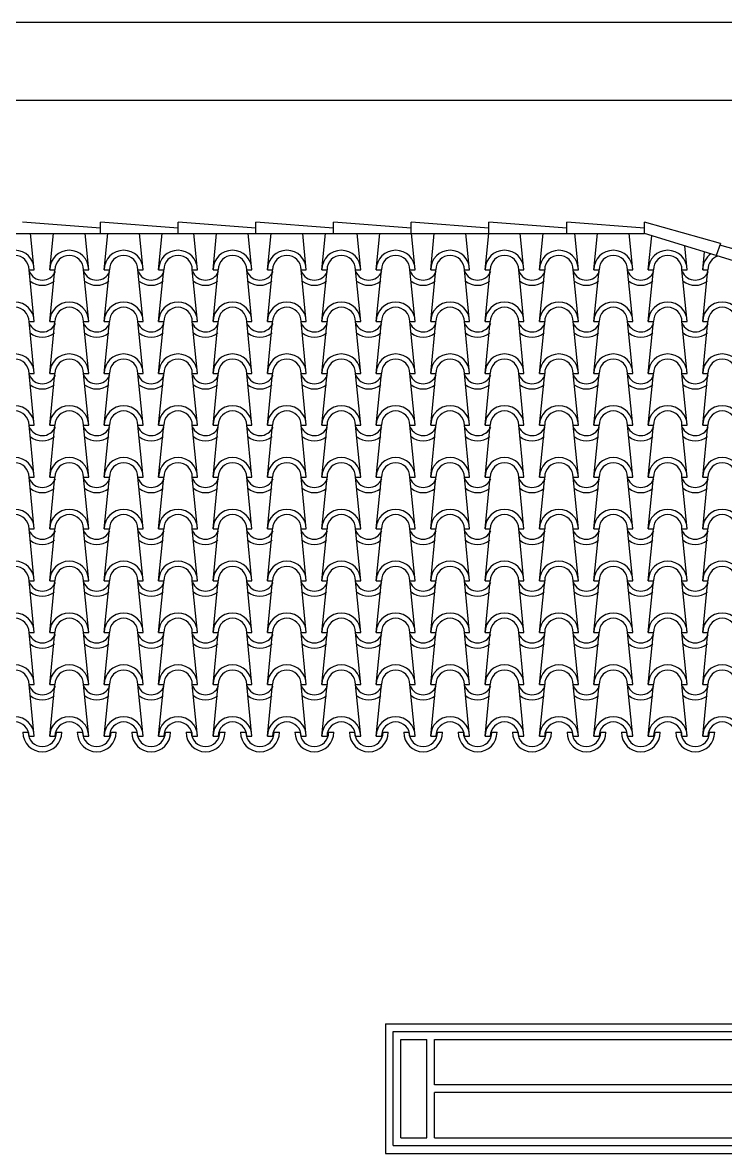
# Model space of a CAD drawing. Extents: x 3.3 to 78.4, y -0.4 to 40.7.
# Drawn here: x 66.631 to 69.343, y 35.834 to 40.198 of the extents above; entities that cross this region are included whole.
import ezdxf

# ---------------------------------------------------------------- set-up
doc = ezdxf.new("R2010")
doc.units = 0
doc.header["$MEASUREMENT"] = 0
for name, color, linetype in [('1', 1, 'CONTINUOUS'), ('2', 2, 'CONTINUOUS'), ('3', 3, 'CONTINUOUS'), ('A-DIM', 1, 'CONTINUOUS'), ('ALVENARIA', 7, 'CONTINUOUS'), ('COTAS', 1, 'CONTINUOUS')]:
    doc.layers.add(name, color=color, linetype=linetype)

msp = doc.modelspace()

# ---------------------------------------------------------------- linework, layer by layer
at = {"layer": '1'}
for p, q in [((66.931, 39.3839), (66.931, 39.4274)), ((67.231, 39.3839), (67.231, 39.4274)), ((67.531, 39.3839), (67.531, 39.4274)), ((67.831, 39.3839), (67.831, 39.4274)), ((68.131, 39.3839), (68.131, 39.4274)), ((68.431, 39.3839), (68.431, 39.4274)), ((68.731, 39.3839), (68.731, 39.4274)), ((69.3246, 39.3455), (69.031, 39.4273)), ((69.031, 39.3839), (69.031, 39.4273)), ((69.031, 39.3839), (69.031, 39.4157)), ((64.231, 39.3839), (69.031, 39.3839)), ((75.556, 37.3839), (69.031, 39.3839)), ((69.3246, 39.3455), (69.3083, 39.2989)), ((69.6158, 39.2566), (69.3221, 39.3385)), ((68.091, 36.2739), (68.191, 36.2739)), ((68.091, 35.8939), (68.091, 36.2739)), ((68.191, 35.8939), (68.191, 36.2739)), ((68.221, 36.2739), (69.841, 36.2739)), ((68.221, 36.0989), (68.221, 36.2739)), ((69.841, 36.0989), (68.221, 36.0989)), ((69.841, 36.0689), (68.221, 36.0689)), ((68.221, 35.8939), (68.221, 36.0689)), ((68.091, 35.8939), (68.191, 35.8939)), ((68.221, 35.8939), (69.841, 35.8939))]:
    msp.add_line(p, q, dxfattribs=at)
at = {"layer": '2', "linetype": 'Continuous'}
for p, q in [((66.6759, 39.244), (66.6619, 39.3839)), ((66.7359, 39.244), (66.7498, 39.3839)), ((66.8859, 39.244), (66.8719, 39.3839)), ((66.9459, 39.244), (66.9598, 39.3839)), ((67.0959, 39.244), (67.0819, 39.3839)), ((67.1559, 39.244), (67.1698, 39.3839)), ((67.3059, 39.244), (67.2919, 39.3839)), ((67.3659, 39.244), (67.3798, 39.3839)), ((67.5159, 39.244), (67.5019, 39.3839)), ((67.5759, 39.244), (67.5898, 39.3839)), ((67.7259, 39.244), (67.7119, 39.3839)), ((67.7859, 39.244), (67.7998, 39.3839)), ((67.9359, 39.244), (67.9219, 39.3839)), ((67.9959, 39.244), (68.0098, 39.3839)), ((68.1459, 39.244), (68.1319, 39.3839)), ((68.2059, 39.244), (68.2198, 39.3839)), ((68.3559, 39.244), (68.3419, 39.3839)), ((68.4159, 39.244), (68.4298, 39.3839)), ((68.5659, 39.244), (68.5519, 39.3839)), ((68.6259, 39.244), (68.6398, 39.3839)), ((68.7759, 39.244), (68.7619, 39.3839)), ((68.8359, 39.244), (68.8498, 39.3839)), ((68.9859, 39.244), (68.9719, 39.3839)), ((69.0459, 39.244), (69.059, 39.3753)), ((69.1959, 39.244), (69.1866, 39.3362)), ((69.2559, 39.244), (69.2627, 39.3129)), ((66.6559, 39.244), (66.6759, 39.244)), ((66.6759, 39.044), (66.6559, 39.244)), ((66.7359, 39.244), (66.7559, 39.244)), ((66.7359, 39.044), (66.7559, 39.244)), ((66.8659, 39.244), (66.8859, 39.244)), ((66.8859, 39.044), (66.8659, 39.244)), ((66.9459, 39.244), (66.9659, 39.244)), ((66.9459, 39.044), (66.9659, 39.244)), ((67.0759, 39.244), (67.0959, 39.244)), ((67.0959, 39.044), (67.0759, 39.244)), ((67.1559, 39.244), (67.1759, 39.244)), ((67.1559, 39.044), (67.1759, 39.244)), ((67.2859, 39.244), (67.3059, 39.244)), ((67.3059, 39.044), (67.2859, 39.244)), ((67.3659, 39.244), (67.3859, 39.244)), ((67.3659, 39.044), (67.3859, 39.244)), ((67.4959, 39.244), (67.5159, 39.244)), ((67.5159, 39.044), (67.4959, 39.244)), ((67.5759, 39.244), (67.5959, 39.244)), ((67.5759, 39.044), (67.5959, 39.244)), ((67.7059, 39.244), (67.7259, 39.244)), ((67.7259, 39.044), (67.7059, 39.244)), ((67.7859, 39.244), (67.8059, 39.244)), ((67.7859, 39.044), (67.8059, 39.244)), ((67.9159, 39.244), (67.9359, 39.244)), ((67.9359, 39.044), (67.9159, 39.244)), ((67.9959, 39.244), (68.0159, 39.244)), ((67.9959, 39.044), (68.0159, 39.244)), ((68.1259, 39.244), (68.1459, 39.244)), ((68.1459, 39.044), (68.1259, 39.244)), ((68.2059, 39.244), (68.2259, 39.244)), ((68.2059, 39.044), (68.2259, 39.244)), ((68.3359, 39.244), (68.3559, 39.244)), ((68.3559, 39.044), (68.3359, 39.244)), ((68.4159, 39.244), (68.4359, 39.244)), ((68.4159, 39.044), (68.4359, 39.244)), ((68.5459, 39.244), (68.5659, 39.244)), ((68.5659, 39.044), (68.5459, 39.244)), ((68.6259, 39.244), (68.6459, 39.244)), ((68.6259, 39.044), (68.6459, 39.244)), ((68.7559, 39.244), (68.7759, 39.244)), ((68.7759, 39.044), (68.7559, 39.244)), ((68.8359, 39.244), (68.8559, 39.244)), ((68.8359, 39.044), (68.8559, 39.244)), ((68.9659, 39.244), (68.9859, 39.244)), ((68.9859, 39.044), (68.9659, 39.244)), ((69.0459, 39.244), (69.0659, 39.244)), ((69.0459, 39.044), (69.0659, 39.244)), ((69.1759, 39.244), (69.1959, 39.244)), ((69.1959, 39.044), (69.1759, 39.244)), ((69.2559, 39.244), (69.2759, 39.244)), ((69.2559, 39.044), (69.2759, 39.244)), ((66.6559, 39.044), (66.6759, 39.044)), ((66.6759, 38.844), (66.6559, 39.044)), ((66.7359, 39.044), (66.7559, 39.044)), ((66.7359, 38.844), (66.7559, 39.044)), ((66.8659, 39.044), (66.8859, 39.044)), ((66.8859, 38.844), (66.8659, 39.044)), ((66.9459, 39.044), (66.9659, 39.044)), ((66.9459, 38.844), (66.9659, 39.044)), ((67.0759, 39.044), (67.0959, 39.044)), ((67.0959, 38.844), (67.0759, 39.044)), ((67.1559, 39.044), (67.1759, 39.044)), ((67.1559, 38.844), (67.1759, 39.044)), ((67.2859, 39.044), (67.3059, 39.044)), ((67.3059, 38.844), (67.2859, 39.044)), ((67.3659, 39.044), (67.3859, 39.044)), ((67.3659, 38.844), (67.3859, 39.044)), ((67.4959, 39.044), (67.5159, 39.044)), ((67.5159, 38.844), (67.4959, 39.044)), ((67.5759, 39.044), (67.5959, 39.044)), ((67.5759, 38.844), (67.5959, 39.044)), ((67.7059, 39.044), (67.7259, 39.044)), ((67.7259, 38.844), (67.7059, 39.044)), ((67.7859, 39.044), (67.8059, 39.044)), ((67.7859, 38.844), (67.8059, 39.044)), ((67.9159, 39.044), (67.9359, 39.044)), ((67.9359, 38.844), (67.9159, 39.044)), ((67.9959, 39.044), (68.0159, 39.044)), ((67.9959, 38.844), (68.0159, 39.044)), ((68.1259, 39.044), (68.1459, 39.044)), ((68.1459, 38.844), (68.1259, 39.044)), ((68.2059, 39.044), (68.2259, 39.044)), ((68.2059, 38.844), (68.2259, 39.044)), ((68.3359, 39.044), (68.3559, 39.044)), ((68.3559, 38.844), (68.3359, 39.044)), ((68.4159, 39.044), (68.4359, 39.044)), ((68.4159, 38.844), (68.4359, 39.044)), ((68.5459, 39.044), (68.5659, 39.044)), ((68.5659, 38.844), (68.5459, 39.044)), ((68.6259, 39.044), (68.6459, 39.044)), ((68.6259, 38.844), (68.6459, 39.044)), ((68.7559, 39.044), (68.7759, 39.044)), ((68.7759, 38.844), (68.7559, 39.044)), ((68.8359, 39.044), (68.8559, 39.044)), ((68.8359, 38.844), (68.8559, 39.044)), ((68.9659, 39.044), (68.9859, 39.044)), ((68.9859, 38.844), (68.9659, 39.044)), ((69.0459, 39.044), (69.0659, 39.044)), ((69.0459, 38.844), (69.0659, 39.044)), ((69.1759, 39.044), (69.1959, 39.044)), ((69.1959, 38.844), (69.1759, 39.044)), ((69.2559, 39.044), (69.2759, 39.044)), ((69.2559, 38.844), (69.2759, 39.044)), ((66.6559, 38.844), (66.6759, 38.844)), ((66.6759, 38.644), (66.6559, 38.844)), ((66.7359, 38.844), (66.7559, 38.844)), ((66.7359, 38.644), (66.7559, 38.844)), ((66.8659, 38.844), (66.8859, 38.844)), ((66.8859, 38.644), (66.8659, 38.844)), ((66.9459, 38.844), (66.9659, 38.844)), ((66.9459, 38.644), (66.9659, 38.844)), ((67.0759, 38.844), (67.0959, 38.844)), ((67.0959, 38.644), (67.0759, 38.844)), ((67.1559, 38.844), (67.1759, 38.844)), ((67.1559, 38.644), (67.1759, 38.844)), ((67.2859, 38.844), (67.3059, 38.844)), ((67.3059, 38.644), (67.2859, 38.844)), ((67.3659, 38.844), (67.3859, 38.844)), ((67.3659, 38.644), (67.3859, 38.844)), ((67.4959, 38.844), (67.5159, 38.844)), ((67.5159, 38.644), (67.4959, 38.844)), ((67.5759, 38.844), (67.5959, 38.844)), ((67.5759, 38.644), (67.5959, 38.844)), ((67.7059, 38.844), (67.7259, 38.844)), ((67.7259, 38.644), (67.7059, 38.844)), ((67.7859, 38.844), (67.8059, 38.844)), ((67.7859, 38.644), (67.8059, 38.844)), ((67.9159, 38.844), (67.9359, 38.844)), ((67.9359, 38.644), (67.9159, 38.844)), ((67.9959, 38.844), (68.0159, 38.844)), ((67.9959, 38.644), (68.0159, 38.844)), ((68.1259, 38.844), (68.1459, 38.844)), ((68.1459, 38.644), (68.1259, 38.844)), ((68.2059, 38.844), (68.2259, 38.844)), ((68.2059, 38.644), (68.2259, 38.844)), ((68.3359, 38.844), (68.3559, 38.844)), ((68.3559, 38.644), (68.3359, 38.844)), ((68.4159, 38.844), (68.4359, 38.844)), ((68.4159, 38.644), (68.4359, 38.844)), ((68.5459, 38.844), (68.5659, 38.844)), ((68.5659, 38.644), (68.5459, 38.844)), ((68.6259, 38.844), (68.6459, 38.844)), ((68.6259, 38.644), (68.6459, 38.844)), ((68.7559, 38.844), (68.7759, 38.844)), ((68.7759, 38.644), (68.7559, 38.844)), ((68.8359, 38.844), (68.8559, 38.844)), ((68.8359, 38.644), (68.8559, 38.844)), ((68.9659, 38.844), (68.9859, 38.844)), ((68.9859, 38.644), (68.9659, 38.844)), ((69.0459, 38.844), (69.0659, 38.844)), ((69.0459, 38.644), (69.0659, 38.844)), ((69.1759, 38.844), (69.1959, 38.844)), ((69.1959, 38.644), (69.1759, 38.844)), ((69.2559, 38.844), (69.2759, 38.844)), ((69.2559, 38.644), (69.2759, 38.844)), ((66.6559, 38.644), (66.6759, 38.644)), ((66.6759, 38.444), (66.6559, 38.644)), ((66.7359, 38.644), (66.7559, 38.644)), ((66.7359, 38.444), (66.7559, 38.644)), ((66.8659, 38.644), (66.8859, 38.644)), ((66.8859, 38.444), (66.8659, 38.644)), ((66.9459, 38.644), (66.9659, 38.644)), ((66.9459, 38.444), (66.9659, 38.644)), ((67.0759, 38.644), (67.0959, 38.644)), ((67.0959, 38.444), (67.0759, 38.644)), ((67.1559, 38.644), (67.1759, 38.644)), ((67.1559, 38.444), (67.1759, 38.644)), ((67.2859, 38.644), (67.3059, 38.644)), ((67.3059, 38.444), (67.2859, 38.644)), ((67.3659, 38.644), (67.3859, 38.644)), ((67.3659, 38.444), (67.3859, 38.644)), ((67.4959, 38.644), (67.5159, 38.644)), ((67.5159, 38.444), (67.4959, 38.644)), ((67.5759, 38.644), (67.5959, 38.644)), ((67.5759, 38.444), (67.5959, 38.644)), ((67.7059, 38.644), (67.7259, 38.644)), ((67.7259, 38.444), (67.7059, 38.644)), ((67.7859, 38.644), (67.8059, 38.644)), ((67.7859, 38.444), (67.8059, 38.644)), ((67.9159, 38.644), (67.9359, 38.644)), ((67.9359, 38.444), (67.9159, 38.644)), ((67.9959, 38.644), (68.0159, 38.644)), ((67.9959, 38.444), (68.0159, 38.644)), ((68.1259, 38.644), (68.1459, 38.644)), ((68.1459, 38.444), (68.1259, 38.644)), ((68.2059, 38.644), (68.2259, 38.644)), ((68.2059, 38.444), (68.2259, 38.644)), ((68.3359, 38.644), (68.3559, 38.644)), ((68.3559, 38.444), (68.3359, 38.644)), ((68.4159, 38.644), (68.4359, 38.644)), ((68.4159, 38.444), (68.4359, 38.644)), ((68.5459, 38.644), (68.5659, 38.644)), ((68.5659, 38.444), (68.5459, 38.644)), ((68.6259, 38.644), (68.6459, 38.644)), ((68.6259, 38.444), (68.6459, 38.644)), ((68.7559, 38.644), (68.7759, 38.644)), ((68.7759, 38.444), (68.7559, 38.644)), ((68.8359, 38.644), (68.8559, 38.644)), ((68.8359, 38.444), (68.8559, 38.644)), ((68.9659, 38.644), (68.9859, 38.644)), ((68.9859, 38.444), (68.9659, 38.644)), ((69.0459, 38.644), (69.0659, 38.644)), ((69.0459, 38.444), (69.0659, 38.644)), ((69.1759, 38.644), (69.1959, 38.644)), ((69.1959, 38.444), (69.1759, 38.644)), ((69.2559, 38.644), (69.2759, 38.644)), ((69.2559, 38.444), (69.2759, 38.644)), ((66.6759, 38.244), (66.6559, 38.444)), ((66.6559, 38.444), (66.6759, 38.444)), ((66.7359, 38.244), (66.7559, 38.444)), ((66.7359, 38.444), (66.7559, 38.444)), ((66.8859, 38.244), (66.8659, 38.444)), ((66.8659, 38.444), (66.8859, 38.444)), ((66.9459, 38.244), (66.9659, 38.444)), ((66.9459, 38.444), (66.9659, 38.444)), ((67.0959, 38.244), (67.0759, 38.444)), ((67.0759, 38.444), (67.0959, 38.444)), ((67.1559, 38.244), (67.1759, 38.444)), ((67.1559, 38.444), (67.1759, 38.444)), ((67.3059, 38.244), (67.2859, 38.444)), ((67.2859, 38.444), (67.3059, 38.444)), ((67.3659, 38.244), (67.3859, 38.444)), ((67.3659, 38.444), (67.3859, 38.444)), ((67.5159, 38.244), (67.4959, 38.444)), ((67.4959, 38.444), (67.5159, 38.444)), ((67.5759, 38.244), (67.5959, 38.444)), ((67.5759, 38.444), (67.5959, 38.444)), ((67.7259, 38.244), (67.7059, 38.444)), ((67.7059, 38.444), (67.7259, 38.444)), ((67.7859, 38.244), (67.8059, 38.444)), ((67.7859, 38.444), (67.8059, 38.444)), ((67.9359, 38.244), (67.9159, 38.444)), ((67.9159, 38.444), (67.9359, 38.444)), ((67.9959, 38.244), (68.0159, 38.444)), ((67.9959, 38.444), (68.0159, 38.444)), ((68.1459, 38.244), (68.1259, 38.444)), ((68.1259, 38.444), (68.1459, 38.444)), ((68.2059, 38.244), (68.2259, 38.444)), ((68.2059, 38.444), (68.2259, 38.444)), ((68.3559, 38.244), (68.3359, 38.444)), ((68.3359, 38.444), (68.3559, 38.444)), ((68.4159, 38.244), (68.4359, 38.444)), ((68.4159, 38.444), (68.4359, 38.444)), ((68.5659, 38.244), (68.5459, 38.444)), ((68.5459, 38.444), (68.5659, 38.444)), ((68.6259, 38.244), (68.6459, 38.444)), ((68.6259, 38.444), (68.6459, 38.444)), ((68.7759, 38.244), (68.7559, 38.444)), ((68.7559, 38.444), (68.7759, 38.444)), ((68.8359, 38.244), (68.8559, 38.444)), ((68.8359, 38.444), (68.8559, 38.444)), ((68.9859, 38.244), (68.9659, 38.444)), ((68.9659, 38.444), (68.9859, 38.444)), ((69.0459, 38.244), (69.0659, 38.444)), ((69.0459, 38.444), (69.0659, 38.444)), ((69.1959, 38.244), (69.1759, 38.444)), ((69.1759, 38.444), (69.1959, 38.444)), ((69.2559, 38.244), (69.2759, 38.444)), ((69.2559, 38.444), (69.2759, 38.444)), ((66.6559, 38.244), (66.6759, 38.244)), ((66.6759, 38.044), (66.6559, 38.244)), ((66.7359, 38.244), (66.7559, 38.244)), ((66.7359, 38.044), (66.7559, 38.244)), ((66.8659, 38.244), (66.8859, 38.244)), ((66.8859, 38.044), (66.8659, 38.244)), ((66.9459, 38.244), (66.9659, 38.244)), ((66.9459, 38.044), (66.9659, 38.244)), ((67.0759, 38.244), (67.0959, 38.244)), ((67.0959, 38.044), (67.0759, 38.244)), ((67.1559, 38.244), (67.1759, 38.244)), ((67.1559, 38.044), (67.1759, 38.244)), ((67.2859, 38.244), (67.3059, 38.244)), ((67.3059, 38.044), (67.2859, 38.244)), ((67.3659, 38.244), (67.3859, 38.244)), ((67.3659, 38.044), (67.3859, 38.244)), ((67.4959, 38.244), (67.5159, 38.244)), ((67.5159, 38.044), (67.4959, 38.244)), ((67.5759, 38.244), (67.5959, 38.244)), ((67.5759, 38.044), (67.5959, 38.244)), ((67.7059, 38.244), (67.7259, 38.244)), ((67.7259, 38.044), (67.7059, 38.244)), ((67.7859, 38.244), (67.8059, 38.244)), ((67.7859, 38.044), (67.8059, 38.244)), ((67.9159, 38.244), (67.9359, 38.244)), ((67.9359, 38.044), (67.9159, 38.244)), ((67.9959, 38.244), (68.0159, 38.244)), ((67.9959, 38.044), (68.0159, 38.244)), ((68.1259, 38.244), (68.1459, 38.244)), ((68.1459, 38.044), (68.1259, 38.244)), ((68.2059, 38.244), (68.2259, 38.244)), ((68.2059, 38.044), (68.2259, 38.244)), ((68.3359, 38.244), (68.3559, 38.244)), ((68.3559, 38.044), (68.3359, 38.244)), ((68.4159, 38.244), (68.4359, 38.244)), ((68.4159, 38.044), (68.4359, 38.244)), ((68.5459, 38.244), (68.5659, 38.244)), ((68.5659, 38.044), (68.5459, 38.244)), ((68.6259, 38.244), (68.6459, 38.244)), ((68.6259, 38.044), (68.6459, 38.244)), ((68.7559, 38.244), (68.7759, 38.244)), ((68.7759, 38.044), (68.7559, 38.244)), ((68.8359, 38.244), (68.8559, 38.244)), ((68.8359, 38.044), (68.8559, 38.244)), ((68.9659, 38.244), (68.9859, 38.244)), ((68.9859, 38.044), (68.9659, 38.244)), ((69.0459, 38.244), (69.0659, 38.244)), ((69.0459, 38.044), (69.0659, 38.244)), ((69.1759, 38.244), (69.1959, 38.244)), ((69.1959, 38.044), (69.1759, 38.244)), ((69.2559, 38.244), (69.2759, 38.244)), ((69.2559, 38.044), (69.2759, 38.244)), ((66.6759, 37.844), (66.6559, 38.044)), ((66.6559, 38.044), (66.6759, 38.044)), ((66.7359, 37.844), (66.7559, 38.044)), ((66.7359, 38.044), (66.7559, 38.044)), ((66.8859, 37.844), (66.8659, 38.044)), ((66.8659, 38.044), (66.8859, 38.044)), ((66.9459, 37.844), (66.9659, 38.044)), ((66.9459, 38.044), (66.9659, 38.044)), ((67.0959, 37.844), (67.0759, 38.044)), ((67.0759, 38.044), (67.0959, 38.044)), ((67.1559, 37.844), (67.1759, 38.044)), ((67.1559, 38.044), (67.1759, 38.044)), ((67.3059, 37.844), (67.2859, 38.044)), ((67.2859, 38.044), (67.3059, 38.044)), ((67.3659, 37.844), (67.3859, 38.044)), ((67.3659, 38.044), (67.3859, 38.044)), ((67.5159, 37.844), (67.4959, 38.044)), ((67.4959, 38.044), (67.5159, 38.044)), ((67.5759, 37.844), (67.5959, 38.044)), ((67.5759, 38.044), (67.5959, 38.044)), ((67.7259, 37.844), (67.7059, 38.044)), ((67.7059, 38.044), (67.7259, 38.044)), ((67.7859, 37.844), (67.8059, 38.044)), ((67.7859, 38.044), (67.8059, 38.044)), ((67.9359, 37.844), (67.9159, 38.044)), ((67.9159, 38.044), (67.9359, 38.044)), ((67.9959, 37.844), (68.0159, 38.044)), ((67.9959, 38.044), (68.0159, 38.044)), ((68.1459, 37.844), (68.1259, 38.044)), ((68.1259, 38.044), (68.1459, 38.044)), ((68.2059, 37.844), (68.2259, 38.044)), ((68.2059, 38.044), (68.2259, 38.044)), ((68.3559, 37.844), (68.3359, 38.044)), ((68.3359, 38.044), (68.3559, 38.044)), ((68.4159, 37.844), (68.4359, 38.044)), ((68.4159, 38.044), (68.4359, 38.044)), ((68.5659, 37.844), (68.5459, 38.044)), ((68.5459, 38.044), (68.5659, 38.044)), ((68.6259, 37.844), (68.6459, 38.044)), ((68.6259, 38.044), (68.6459, 38.044)), ((68.7759, 37.844), (68.7559, 38.044)), ((68.7559, 38.044), (68.7759, 38.044)), ((68.8359, 37.844), (68.8559, 38.044)), ((68.8359, 38.044), (68.8559, 38.044)), ((68.9859, 37.844), (68.9659, 38.044)), ((68.9659, 38.044), (68.9859, 38.044)), ((69.0459, 37.844), (69.0659, 38.044)), ((69.0459, 38.044), (69.0659, 38.044)), ((69.1959, 37.844), (69.1759, 38.044)), ((69.1759, 38.044), (69.1959, 38.044)), ((69.2559, 37.844), (69.2759, 38.044)), ((69.2559, 38.044), (69.2759, 38.044)), ((66.6559, 37.844), (66.6759, 37.844)), ((66.6759, 37.644), (66.6559, 37.844)), ((66.7359, 37.844), (66.7559, 37.844)), ((66.7359, 37.644), (66.7559, 37.844)), ((66.8659, 37.844), (66.8859, 37.844)), ((66.8859, 37.644), (66.8659, 37.844)), ((66.9459, 37.844), (66.9659, 37.844)), ((66.9459, 37.644), (66.9659, 37.844)), ((67.0759, 37.844), (67.0959, 37.844)), ((67.0959, 37.644), (67.0759, 37.844)), ((67.1559, 37.844), (67.1759, 37.844)), ((67.1559, 37.644), (67.1759, 37.844)), ((67.2859, 37.844), (67.3059, 37.844)), ((67.3059, 37.644), (67.2859, 37.844)), ((67.3659, 37.844), (67.3859, 37.844)), ((67.3659, 37.644), (67.3859, 37.844)), ((67.4959, 37.844), (67.5159, 37.844)), ((67.5159, 37.644), (67.4959, 37.844)), ((67.5759, 37.844), (67.5959, 37.844)), ((67.5759, 37.644), (67.5959, 37.844)), ((67.7059, 37.844), (67.7259, 37.844)), ((67.7259, 37.644), (67.7059, 37.844)), ((67.7859, 37.844), (67.8059, 37.844)), ((67.7859, 37.644), (67.8059, 37.844)), ((67.9159, 37.844), (67.9359, 37.844)), ((67.9359, 37.644), (67.9159, 37.844)), ((67.9959, 37.844), (68.0159, 37.844)), ((67.9959, 37.644), (68.0159, 37.844)), ((68.1259, 37.844), (68.1459, 37.844)), ((68.1459, 37.644), (68.1259, 37.844)), ((68.2059, 37.844), (68.2259, 37.844)), ((68.2059, 37.644), (68.2259, 37.844)), ((68.3359, 37.844), (68.3559, 37.844)), ((68.3559, 37.644), (68.3359, 37.844)), ((68.4159, 37.844), (68.4359, 37.844)), ((68.4159, 37.644), (68.4359, 37.844)), ((68.5459, 37.844), (68.5659, 37.844)), ((68.5659, 37.644), (68.5459, 37.844)), ((68.6259, 37.844), (68.6459, 37.844)), ((68.6259, 37.644), (68.6459, 37.844)), ((68.7559, 37.844), (68.7759, 37.844)), ((68.7759, 37.644), (68.7559, 37.844)), ((68.8359, 37.844), (68.8559, 37.844)), ((68.8359, 37.644), (68.8559, 37.844)), ((68.9659, 37.844), (68.9859, 37.844)), ((68.9859, 37.644), (68.9659, 37.844)), ((69.0459, 37.844), (69.0659, 37.844)), ((69.0459, 37.644), (69.0659, 37.844)), ((69.1759, 37.844), (69.1959, 37.844)), ((69.1959, 37.644), (69.1759, 37.844)), ((69.2559, 37.844), (69.2759, 37.844)), ((69.2559, 37.644), (69.2759, 37.844)), ((66.6559, 37.644), (66.6759, 37.644)), ((66.6759, 37.444), (66.6559, 37.644)), ((66.7359, 37.644), (66.7559, 37.644)), ((66.7359, 37.444), (66.7559, 37.644)), ((66.8659, 37.644), (66.8859, 37.644)), ((66.8859, 37.444), (66.8659, 37.644)), ((66.9459, 37.644), (66.9659, 37.644)), ((66.9459, 37.444), (66.9659, 37.644)), ((67.0759, 37.644), (67.0959, 37.644)), ((67.0959, 37.444), (67.0759, 37.644)), ((67.1559, 37.644), (67.1759, 37.644)), ((67.1559, 37.444), (67.1759, 37.644)), ((67.2859, 37.644), (67.3059, 37.644)), ((67.3059, 37.444), (67.2859, 37.644)), ((67.3659, 37.644), (67.3859, 37.644)), ((67.3659, 37.444), (67.3859, 37.644)), ((67.4959, 37.644), (67.5159, 37.644)), ((67.5159, 37.444), (67.4959, 37.644)), ((67.5759, 37.644), (67.5959, 37.644)), ((67.5759, 37.444), (67.5959, 37.644)), ((67.7059, 37.644), (67.7259, 37.644)), ((67.7259, 37.444), (67.7059, 37.644)), ((67.7859, 37.644), (67.8059, 37.644)), ((67.7859, 37.444), (67.8059, 37.644)), ((67.9159, 37.644), (67.9359, 37.644)), ((67.9359, 37.444), (67.9159, 37.644)), ((67.9959, 37.644), (68.0159, 37.644)), ((67.9959, 37.444), (68.0159, 37.644)), ((68.1259, 37.644), (68.1459, 37.644)), ((68.1459, 37.444), (68.1259, 37.644)), ((68.2059, 37.644), (68.2259, 37.644)), ((68.2059, 37.444), (68.2259, 37.644)), ((68.3359, 37.644), (68.3559, 37.644)), ((68.3559, 37.444), (68.3359, 37.644)), ((68.4159, 37.644), (68.4359, 37.644)), ((68.4159, 37.444), (68.4359, 37.644)), ((68.5459, 37.644), (68.5659, 37.644)), ((68.5659, 37.444), (68.5459, 37.644)), ((68.6259, 37.644), (68.6459, 37.644)), ((68.6259, 37.444), (68.6459, 37.644)), ((68.7559, 37.644), (68.7759, 37.644)), ((68.7759, 37.444), (68.7559, 37.644)), ((68.8359, 37.644), (68.8559, 37.644)), ((68.8359, 37.444), (68.8559, 37.644)), ((68.9659, 37.644), (68.9859, 37.644)), ((68.9859, 37.444), (68.9659, 37.644)), ((69.0459, 37.644), (69.0659, 37.644)), ((69.0459, 37.444), (69.0659, 37.644)), ((69.1759, 37.644), (69.1959, 37.644)), ((69.1959, 37.444), (69.1759, 37.644)), ((69.2559, 37.644), (69.2759, 37.644)), ((69.2559, 37.444), (69.2759, 37.644))]:
    msp.add_line(p, q, dxfattribs=at)
at = {"layer": '2'}
for p, q in [((68.061, 36.3039), (70.001, 36.3039)), ((68.061, 35.8639), (68.061, 36.3039)), ((68.061, 35.8639), (70.001, 35.8639))]:
    msp.add_line(p, q, dxfattribs=at)
at = {"layer": '2', "linetype": 'Continuous'}
for centre, radius, start, end in [((66.6009, 39.244), 0.075, 0, 180), ((66.8109, 39.244), 0.075, 0, 180), ((67.0209, 39.244), 0.075, 0, 180), ((67.2309, 39.244), 0.075, 0, 180), ((67.4409, 39.244), 0.075, 0, 180), ((67.6509, 39.244), 0.075, 0, 180), ((67.8609, 39.244), 0.075, 0, 180), ((68.0709, 39.244), 0.075, 0, 180), ((68.2809, 39.244), 0.075, 0, 180), ((68.4909, 39.244), 0.075, 0, 180), ((68.7009, 39.244), 0.075, 0, 180), ((68.9109, 39.244), 0.075, 0, 180), ((69.1209, 39.244), 0.075, 0, 180), ((66.6009, 39.244), 0.055, 0, 180), ((66.8109, 39.244), 0.055, 0, 180), ((67.0209, 39.244), 0.055, 0, 180), ((67.2309, 39.244), 0.055, 0, 180), ((67.4409, 39.244), 0.055, 0, 180), ((67.6509, 39.244), 0.055, 0, 180), ((67.8609, 39.244), 0.055, 0, 180), ((68.0709, 39.244), 0.055, 0, 180), ((68.2809, 39.244), 0.055, 0, 180), ((68.4909, 39.244), 0.055, 0, 180), ((68.7009, 39.244), 0.055, 0, 180), ((68.9109, 39.244), 0.055, 0, 180), ((69.1209, 39.244), 0.055, 0, 180), ((69.3309, 39.244), 0.075, 125.2109, 180), ((69.3309, 39.244), 0.055, 106.3633, 180), ((66.7071, 39.2589), 0.055, 202.9571, 336.4825), ((66.9171, 39.2589), 0.055, 202.9571, 336.4825), ((67.1271, 39.2589), 0.055, 202.9571, 336.4825), ((67.3371, 39.2589), 0.055, 202.9571, 336.4825), ((67.5471, 39.2589), 0.055, 202.9571, 336.4825), ((67.7571, 39.2589), 0.055, 202.9571, 336.4825), ((67.9671, 39.2589), 0.055, 202.9571, 336.4825), ((68.1771, 39.2589), 0.055, 202.9571, 336.4825), ((68.3871, 39.2589), 0.055, 202.9571, 336.4825), ((68.5971, 39.2589), 0.055, 202.9571, 336.4825), ((68.8071, 39.2589), 0.055, 202.9571, 336.4825), ((69.0171, 39.2589), 0.055, 202.9571, 336.4825), ((69.2271, 39.2589), 0.055, 202.9571, 336.4825), ((66.7071, 39.2589), 0.075, 231.2546, 308.5723), ((66.9171, 39.2589), 0.075, 231.2546, 308.5723), ((67.1271, 39.2589), 0.075, 231.2546, 308.5723), ((67.3371, 39.2589), 0.075, 231.2546, 308.5723), ((67.5471, 39.2589), 0.075, 231.2546, 308.5723), ((67.7571, 39.2589), 0.075, 231.2546, 308.5723), ((67.9671, 39.2589), 0.075, 231.2546, 308.5723), ((68.1771, 39.2589), 0.075, 231.2546, 308.5723), ((68.3871, 39.2589), 0.075, 231.2546, 308.5723), ((68.5971, 39.2589), 0.075, 231.2546, 308.5723), ((68.8071, 39.2589), 0.075, 231.2546, 308.5723), ((69.0171, 39.2589), 0.075, 231.2546, 308.5723), ((69.2271, 39.2589), 0.075, 231.2546, 308.5723), ((66.6009, 39.044), 0.075, 0, 180), ((66.6009, 39.044), 0.055, 0, 180), ((66.8109, 39.044), 0.075, 0, 180), ((66.8109, 39.044), 0.055, 0, 180), ((67.0209, 39.044), 0.075, 0, 180), ((67.0209, 39.044), 0.055, 0, 180), ((67.2309, 39.044), 0.075, 0, 180), ((67.2309, 39.044), 0.055, 0, 180), ((67.4409, 39.044), 0.075, 0, 180), ((67.4409, 39.044), 0.055, 0, 180), ((67.6509, 39.044), 0.075, 0, 180), ((67.6509, 39.044), 0.055, 0, 180), ((67.8609, 39.044), 0.075, 0, 180), ((67.8609, 39.044), 0.055, 0, 180), ((68.0709, 39.044), 0.075, 0, 180), ((68.0709, 39.044), 0.055, 0, 180), ((68.2809, 39.044), 0.075, 0, 180), ((68.2809, 39.044), 0.055, 0, 180), ((68.4909, 39.044), 0.075, 0, 180), ((68.4909, 39.044), 0.055, 0, 180), ((68.7009, 39.044), 0.075, 0, 180), ((68.7009, 39.044), 0.055, 0, 180), ((68.9109, 39.044), 0.075, 0, 180), ((68.9109, 39.044), 0.055, 0, 180), ((69.1209, 39.044), 0.075, 0, 180), ((69.1209, 39.044), 0.055, 0, 180), ((69.3309, 39.044), 0.075, 0, 180), ((69.3309, 39.044), 0.055, 0, 180), ((66.7071, 39.0589), 0.055, 202.9571, 336.4825), ((66.9171, 39.0589), 0.055, 202.9571, 336.4825), ((67.1271, 39.0589), 0.055, 202.9571, 336.4825), ((67.3371, 39.0589), 0.055, 202.9571, 336.4825), ((67.5471, 39.0589), 0.055, 202.9571, 336.4825), ((67.7571, 39.0589), 0.055, 202.9571, 336.4825), ((67.9671, 39.0589), 0.055, 202.9571, 336.4825), ((68.1771, 39.0589), 0.055, 202.9571, 336.4825), ((68.3871, 39.0589), 0.055, 202.9571, 336.4825), ((68.5971, 39.0589), 0.055, 202.9571, 336.4825), ((68.8071, 39.0589), 0.055, 202.9571, 336.4825), ((69.0171, 39.0589), 0.055, 202.9571, 336.4825), ((69.2271, 39.0589), 0.055, 202.9571, 336.4825), ((66.7071, 39.0589), 0.075, 231.2546, 308.5723), ((66.9171, 39.0589), 0.075, 231.2546, 308.5723), ((67.1271, 39.0589), 0.075, 231.2546, 308.5723), ((67.3371, 39.0589), 0.075, 231.2546, 308.5723), ((67.5471, 39.0589), 0.075, 231.2546, 308.5723), ((67.7571, 39.0589), 0.075, 231.2546, 308.5723), ((67.9671, 39.0589), 0.075, 231.2546, 308.5723), ((68.1771, 39.0589), 0.075, 231.2546, 308.5723), ((68.3871, 39.0589), 0.075, 231.2546, 308.5723), ((68.5971, 39.0589), 0.075, 231.2546, 308.5723), ((68.8071, 39.0589), 0.075, 231.2546, 308.5723), ((69.0171, 39.0589), 0.075, 231.2546, 308.5723), ((69.2271, 39.0589), 0.075, 231.2546, 308.5723), ((66.6009, 38.844), 0.075, 0, 180), ((66.6009, 38.844), 0.055, 0, 180), ((66.8109, 38.844), 0.075, 0, 180), ((66.8109, 38.844), 0.055, 0, 180), ((67.0209, 38.844), 0.075, 0, 180), ((67.0209, 38.844), 0.055, 0, 180), ((67.2309, 38.844), 0.075, 0, 180), ((67.2309, 38.844), 0.055, 0, 180), ((67.4409, 38.844), 0.075, 0, 180), ((67.4409, 38.844), 0.055, 0, 180), ((67.6509, 38.844), 0.075, 0, 180), ((67.6509, 38.844), 0.055, 0, 180), ((67.8609, 38.844), 0.075, 0, 180), ((67.8609, 38.844), 0.055, 0, 180), ((68.0709, 38.844), 0.075, 0, 180), ((68.0709, 38.844), 0.055, 0, 180), ((68.2809, 38.844), 0.075, 0, 180), ((68.2809, 38.844), 0.055, 0, 180), ((68.4909, 38.844), 0.075, 0, 180), ((68.4909, 38.844), 0.055, 0, 180), ((68.7009, 38.844), 0.075, 0, 180), ((68.7009, 38.844), 0.055, 0, 180), ((68.9109, 38.844), 0.075, 0, 180), ((68.9109, 38.844), 0.055, 0, 180), ((69.1209, 38.844), 0.075, 0, 180), ((69.1209, 38.844), 0.055, 0, 180), ((69.3309, 38.844), 0.075, 0, 180), ((69.3309, 38.844), 0.055, 0, 180), ((66.7071, 38.8589), 0.055, 202.9571, 336.4825), ((66.9171, 38.8589), 0.055, 202.9571, 336.4825), ((67.1271, 38.8589), 0.055, 202.9571, 336.4825), ((67.3371, 38.8589), 0.055, 202.9571, 336.4825), ((67.5471, 38.8589), 0.055, 202.9571, 336.4825), ((67.7571, 38.8589), 0.055, 202.9571, 336.4825), ((67.9671, 38.8589), 0.055, 202.9571, 336.4825), ((68.1771, 38.8589), 0.055, 202.9571, 336.4825), ((68.3871, 38.8589), 0.055, 202.9571, 336.4825), ((68.5971, 38.8589), 0.055, 202.9571, 336.4825), ((68.8071, 38.8589), 0.055, 202.9571, 336.4825), ((69.0171, 38.8589), 0.055, 202.9571, 336.4825), ((69.2271, 38.8589), 0.055, 202.9571, 336.4825), ((66.7071, 38.8589), 0.075, 231.2546, 308.5723), ((66.9171, 38.8589), 0.075, 231.2546, 308.5723), ((67.1271, 38.8589), 0.075, 231.2546, 308.5723), ((67.3371, 38.8589), 0.075, 231.2546, 308.5723), ((67.5471, 38.8589), 0.075, 231.2546, 308.5723), ((67.7571, 38.8589), 0.075, 231.2546, 308.5723), ((67.9671, 38.8589), 0.075, 231.2546, 308.5723), ((68.1771, 38.8589), 0.075, 231.2546, 308.5723), ((68.3871, 38.8589), 0.075, 231.2546, 308.5723), ((68.5971, 38.8589), 0.075, 231.2546, 308.5723), ((68.8071, 38.8589), 0.075, 231.2546, 308.5723), ((69.0171, 38.8589), 0.075, 231.2546, 308.5723), ((69.2271, 38.8589), 0.075, 231.2546, 308.5723), ((66.6009, 38.644), 0.075, 0, 180), ((66.8109, 38.644), 0.075, 0, 180), ((67.0209, 38.644), 0.075, 0, 180), ((67.2309, 38.644), 0.075, 0, 180), ((67.4409, 38.644), 0.075, 0, 180), ((67.6509, 38.644), 0.075, 0, 180), ((67.8609, 38.644), 0.075, 0, 180), ((68.0709, 38.644), 0.075, 0, 180), ((68.2809, 38.644), 0.075, 0, 180), ((68.4909, 38.644), 0.075, 0, 180), ((68.7009, 38.644), 0.075, 0, 180), ((68.9109, 38.644), 0.075, 0, 180), ((69.1209, 38.644), 0.075, 0, 180), ((69.3309, 38.644), 0.075, 0, 180), ((66.6009, 38.644), 0.055, 0, 180), ((66.8109, 38.644), 0.055, 0, 180), ((67.0209, 38.644), 0.055, 0, 180), ((67.2309, 38.644), 0.055, 0, 180), ((67.4409, 38.644), 0.055, 0, 180), ((67.6509, 38.644), 0.055, 0, 180), ((67.8609, 38.644), 0.055, 0, 180), ((68.0709, 38.644), 0.055, 0, 180), ((68.2809, 38.644), 0.055, 0, 180), ((68.4909, 38.644), 0.055, 0, 180), ((68.7009, 38.644), 0.055, 0, 180), ((68.9109, 38.644), 0.055, 0, 180), ((69.1209, 38.644), 0.055, 0, 180), ((69.3309, 38.644), 0.055, 0, 180), ((66.7071, 38.6589), 0.055, 202.9571, 336.4825), ((66.9171, 38.6589), 0.055, 202.9571, 336.4825), ((67.1271, 38.6589), 0.055, 202.9571, 336.4825), ((67.3371, 38.6589), 0.055, 202.9571, 336.4825), ((67.5471, 38.6589), 0.055, 202.9571, 336.4825), ((67.7571, 38.6589), 0.055, 202.9571, 336.4825), ((67.9671, 38.6589), 0.055, 202.9571, 336.4825), ((68.1771, 38.6589), 0.055, 202.9571, 336.4825), ((68.3871, 38.6589), 0.055, 202.9571, 336.4825), ((68.5971, 38.6589), 0.055, 202.9571, 336.4825), ((68.8071, 38.6589), 0.055, 202.9571, 336.4825), ((69.0171, 38.6589), 0.055, 202.9571, 336.4825), ((69.2271, 38.6589), 0.055, 202.9571, 336.4825), ((66.7071, 38.6589), 0.075, 231.2546, 308.5723), ((66.9171, 38.6589), 0.075, 231.2546, 308.5723), ((67.1271, 38.6589), 0.075, 231.2546, 308.5723), ((67.3371, 38.6589), 0.075, 231.2546, 308.5723), ((67.5471, 38.6589), 0.075, 231.2546, 308.5723), ((67.7571, 38.6589), 0.075, 231.2546, 308.5723), ((67.9671, 38.6589), 0.075, 231.2546, 308.5723), ((68.1771, 38.6589), 0.075, 231.2546, 308.5723), ((68.3871, 38.6589), 0.075, 231.2546, 308.5723), ((68.5971, 38.6589), 0.075, 231.2546, 308.5723), ((68.8071, 38.6589), 0.075, 231.2546, 308.5723), ((69.0171, 38.6589), 0.075, 231.2546, 308.5723), ((69.2271, 38.6589), 0.075, 231.2546, 308.5723), ((66.6009, 38.444), 0.075, 0, 180), ((66.6009, 38.444), 0.055, 0, 180), ((66.8109, 38.444), 0.075, 0, 180), ((66.8109, 38.444), 0.055, 0, 180), ((67.0209, 38.444), 0.075, 0, 180), ((67.0209, 38.444), 0.055, 0, 180), ((67.2309, 38.444), 0.075, 0, 180), ((67.2309, 38.444), 0.055, 0, 180), ((67.4409, 38.444), 0.075, 0, 180), ((67.4409, 38.444), 0.055, 0, 180), ((67.6509, 38.444), 0.075, 0, 180), ((67.6509, 38.444), 0.055, 0, 180), ((67.8609, 38.444), 0.075, 0, 180), ((67.8609, 38.444), 0.055, 0, 180), ((68.0709, 38.444), 0.075, 0, 180), ((68.0709, 38.444), 0.055, 0, 180), ((68.2809, 38.444), 0.075, 0, 180), ((68.2809, 38.444), 0.055, 0, 180), ((68.4909, 38.444), 0.075, 0, 180), ((68.4909, 38.444), 0.055, 0, 180), ((68.7009, 38.444), 0.075, 0, 180), ((68.7009, 38.444), 0.055, 0, 180), ((68.9109, 38.444), 0.075, 0, 180), ((68.9109, 38.444), 0.055, 0, 180), ((69.1209, 38.444), 0.075, 0, 180), ((69.1209, 38.444), 0.055, 0, 180), ((69.3309, 38.444), 0.075, 0, 180), ((69.3309, 38.444), 0.055, 0, 180), ((66.7071, 38.4589), 0.055, 202.9571, 336.4825), ((66.9171, 38.4589), 0.055, 202.9571, 336.4825), ((67.1271, 38.4589), 0.055, 202.9571, 336.4825), ((67.3371, 38.4589), 0.055, 202.9571, 336.4825), ((67.5471, 38.4589), 0.055, 202.9571, 336.4825), ((67.7571, 38.4589), 0.055, 202.9571, 336.4825), ((67.9671, 38.4589), 0.055, 202.9571, 336.4825), ((68.1771, 38.4589), 0.055, 202.9571, 336.4825), ((68.3871, 38.4589), 0.055, 202.9571, 336.4825), ((68.5971, 38.4589), 0.055, 202.9571, 336.4825), ((68.8071, 38.4589), 0.055, 202.9571, 336.4825), ((69.0171, 38.4589), 0.055, 202.9571, 336.4825), ((69.2271, 38.4589), 0.055, 202.9571, 336.4825), ((66.7071, 38.4589), 0.075, 231.2546, 308.5723), ((66.9171, 38.4589), 0.075, 231.2546, 308.5723), ((67.1271, 38.4589), 0.075, 231.2546, 308.5723), ((67.3371, 38.4589), 0.075, 231.2546, 308.5723), ((67.5471, 38.4589), 0.075, 231.2546, 308.5723), ((67.7571, 38.4589), 0.075, 231.2546, 308.5723), ((67.9671, 38.4589), 0.075, 231.2546, 308.5723), ((68.1771, 38.4589), 0.075, 231.2546, 308.5723), ((68.3871, 38.4589), 0.075, 231.2546, 308.5723), ((68.5971, 38.4589), 0.075, 231.2546, 308.5723), ((68.8071, 38.4589), 0.075, 231.2546, 308.5723), ((69.0171, 38.4589), 0.075, 231.2546, 308.5723), ((69.2271, 38.4589), 0.075, 231.2546, 308.5723), ((66.6009, 38.244), 0.075, 0, 180), ((66.8109, 38.244), 0.075, 0, 180), ((67.0209, 38.244), 0.075, 0, 180), ((67.2309, 38.244), 0.075, 0, 180), ((67.4409, 38.244), 0.075, 0, 180), ((67.6509, 38.244), 0.075, 0, 180), ((67.8609, 38.244), 0.075, 0, 180), ((68.0709, 38.244), 0.075, 0, 180), ((68.2809, 38.244), 0.075, 0, 180), ((68.4909, 38.244), 0.075, 0, 180), ((68.7009, 38.244), 0.075, 0, 180), ((68.9109, 38.244), 0.075, 0, 180), ((69.1209, 38.244), 0.075, 0, 180), ((69.3309, 38.244), 0.075, 0, 180), ((66.6009, 38.244), 0.055, 0, 180), ((66.8109, 38.244), 0.055, 0, 180), ((67.0209, 38.244), 0.055, 0, 180), ((67.2309, 38.244), 0.055, 0, 180), ((67.4409, 38.244), 0.055, 0, 180), ((67.6509, 38.244), 0.055, 0, 180), ((67.8609, 38.244), 0.055, 0, 180), ((68.0709, 38.244), 0.055, 0, 180), ((68.2809, 38.244), 0.055, 0, 180), ((68.4909, 38.244), 0.055, 0, 180), ((68.7009, 38.244), 0.055, 0, 180), ((68.9109, 38.244), 0.055, 0, 180), ((69.1209, 38.244), 0.055, 0, 180), ((69.3309, 38.244), 0.055, 0, 180), ((66.7071, 38.2589), 0.055, 202.9571, 336.4825), ((66.9171, 38.2589), 0.055, 202.9571, 336.4825), ((67.1271, 38.2589), 0.055, 202.9571, 336.4825), ((67.3371, 38.2589), 0.055, 202.9571, 336.4825), ((67.5471, 38.2589), 0.055, 202.9571, 336.4825), ((67.7571, 38.2589), 0.055, 202.9571, 336.4825), ((67.9671, 38.2589), 0.055, 202.9571, 336.4825), ((68.1771, 38.2589), 0.055, 202.9571, 336.4825), ((68.3871, 38.2589), 0.055, 202.9571, 336.4825), ((68.5971, 38.2589), 0.055, 202.9571, 336.4825), ((68.8071, 38.2589), 0.055, 202.9571, 336.4825), ((69.0171, 38.2589), 0.055, 202.9571, 336.4825), ((69.2271, 38.2589), 0.055, 202.9571, 336.4825), ((66.7071, 38.2589), 0.075, 231.2546, 308.5723), ((66.9171, 38.2589), 0.075, 231.2546, 308.5723), ((67.1271, 38.2589), 0.075, 231.2546, 308.5723), ((67.3371, 38.2589), 0.075, 231.2546, 308.5723), ((67.5471, 38.2589), 0.075, 231.2546, 308.5723), ((67.7571, 38.2589), 0.075, 231.2546, 308.5723), ((67.9671, 38.2589), 0.075, 231.2546, 308.5723), ((68.1771, 38.2589), 0.075, 231.2546, 308.5723), ((68.3871, 38.2589), 0.075, 231.2546, 308.5723), ((68.5971, 38.2589), 0.075, 231.2546, 308.5723), ((68.8071, 38.2589), 0.075, 231.2546, 308.5723), ((69.0171, 38.2589), 0.075, 231.2546, 308.5723), ((69.2271, 38.2589), 0.075, 231.2546, 308.5723), ((66.6009, 38.044), 0.075, 0, 180), ((66.6009, 38.044), 0.055, 0, 180), ((66.8109, 38.044), 0.075, 0, 180), ((66.8109, 38.044), 0.055, 0, 180), ((67.0209, 38.044), 0.075, 0, 180), ((67.0209, 38.044), 0.055, 0, 180), ((67.2309, 38.044), 0.075, 0, 180), ((67.2309, 38.044), 0.055, 0, 180), ((67.4409, 38.044), 0.075, 0, 180), ((67.4409, 38.044), 0.055, 0, 180), ((67.6509, 38.044), 0.075, 0, 180), ((67.6509, 38.044), 0.055, 0, 180), ((67.8609, 38.044), 0.075, 0, 180), ((67.8609, 38.044), 0.055, 0, 180), ((68.0709, 38.044), 0.075, 0, 180), ((68.0709, 38.044), 0.055, 0, 180), ((68.2809, 38.044), 0.075, 0, 180), ((68.2809, 38.044), 0.055, 0, 180), ((68.4909, 38.044), 0.075, 0, 180), ((68.4909, 38.044), 0.055, 0, 180), ((68.7009, 38.044), 0.075, 0, 180), ((68.7009, 38.044), 0.055, 0, 180), ((68.9109, 38.044), 0.075, 0, 180), ((68.9109, 38.044), 0.055, 0, 180), ((69.1209, 38.044), 0.075, 0, 180), ((69.1209, 38.044), 0.055, 0, 180), ((69.3309, 38.044), 0.075, 0, 180), ((69.3309, 38.044), 0.055, 0, 180), ((66.7071, 38.0589), 0.055, 202.9571, 336.4825), ((66.9171, 38.0589), 0.055, 202.9571, 336.4825), ((67.1271, 38.0589), 0.055, 202.9571, 336.4825), ((67.3371, 38.0589), 0.055, 202.9571, 336.4825), ((67.5471, 38.0589), 0.055, 202.9571, 336.4825), ((67.7571, 38.0589), 0.055, 202.9571, 336.4825), ((67.9671, 38.0589), 0.055, 202.9571, 336.4825), ((68.1771, 38.0589), 0.055, 202.9571, 336.4825), ((68.3871, 38.0589), 0.055, 202.9571, 336.4825), ((68.5971, 38.0589), 0.055, 202.9571, 336.4825), ((68.8071, 38.0589), 0.055, 202.9571, 336.4825), ((69.0171, 38.0589), 0.055, 202.9571, 336.4825), ((69.2271, 38.0589), 0.055, 202.9571, 336.4825), ((66.7071, 38.0589), 0.075, 231.2546, 308.5723), ((66.9171, 38.0589), 0.075, 231.2546, 308.5723), ((67.1271, 38.0589), 0.075, 231.2546, 308.5723), ((67.3371, 38.0589), 0.075, 231.2546, 308.5723), ((67.5471, 38.0589), 0.075, 231.2546, 308.5723), ((67.7571, 38.0589), 0.075, 231.2546, 308.5723), ((67.9671, 38.0589), 0.075, 231.2546, 308.5723), ((68.1771, 38.0589), 0.075, 231.2546, 308.5723), ((68.3871, 38.0589), 0.075, 231.2546, 308.5723), ((68.5971, 38.0589), 0.075, 231.2546, 308.5723), ((68.8071, 38.0589), 0.075, 231.2546, 308.5723), ((69.0171, 38.0589), 0.075, 231.2546, 308.5723), ((69.2271, 38.0589), 0.075, 231.2546, 308.5723), ((66.6009, 37.844), 0.075, 0, 180), ((66.6009, 37.844), 0.055, 0, 180), ((66.8109, 37.844), 0.075, 0, 180), ((66.8109, 37.844), 0.055, 0, 180), ((67.0209, 37.844), 0.075, 0, 180), ((67.0209, 37.844), 0.055, 0, 180), ((67.2309, 37.844), 0.075, 0, 180), ((67.2309, 37.844), 0.055, 0, 180), ((67.4409, 37.844), 0.075, 0, 180), ((67.4409, 37.844), 0.055, 0, 180), ((67.6509, 37.844), 0.075, 0, 180), ((67.6509, 37.844), 0.055, 0, 180), ((67.8609, 37.844), 0.075, 0, 180), ((67.8609, 37.844), 0.055, 0, 180), ((68.0709, 37.844), 0.075, 0, 180), ((68.0709, 37.844), 0.055, 0, 180), ((68.2809, 37.844), 0.075, 0, 180), ((68.2809, 37.844), 0.055, 0, 180), ((68.4909, 37.844), 0.075, 0, 180), ((68.4909, 37.844), 0.055, 0, 180), ((68.7009, 37.844), 0.075, 0, 180), ((68.7009, 37.844), 0.055, 0, 180), ((68.9109, 37.844), 0.075, 0, 180), ((68.9109, 37.844), 0.055, 0, 180), ((69.1209, 37.844), 0.075, 0, 180), ((69.1209, 37.844), 0.055, 0, 180), ((69.3309, 37.844), 0.075, 0, 180), ((69.3309, 37.844), 0.055, 0, 180), ((66.7071, 37.8589), 0.055, 202.9571, 336.4825), ((66.9171, 37.8589), 0.055, 202.9571, 336.4825), ((67.1271, 37.8589), 0.055, 202.9571, 336.4825), ((67.3371, 37.8589), 0.055, 202.9571, 336.4825), ((67.5471, 37.8589), 0.055, 202.9571, 336.4825), ((67.7571, 37.8589), 0.055, 202.9571, 336.4825), ((67.9671, 37.8589), 0.055, 202.9571, 336.4825), ((68.1771, 37.8589), 0.055, 202.9571, 336.4825), ((68.3871, 37.8589), 0.055, 202.9571, 336.4825), ((68.5971, 37.8589), 0.055, 202.9571, 336.4825), ((68.8071, 37.8589), 0.055, 202.9571, 336.4825), ((69.0171, 37.8589), 0.055, 202.9571, 336.4825), ((69.2271, 37.8589), 0.055, 202.9571, 336.4825), ((66.7071, 37.8589), 0.075, 231.2546, 308.5723), ((66.9171, 37.8589), 0.075, 231.2546, 308.5723), ((67.1271, 37.8589), 0.075, 231.2546, 308.5723), ((67.3371, 37.8589), 0.075, 231.2546, 308.5723), ((67.5471, 37.8589), 0.075, 231.2546, 308.5723), ((67.7571, 37.8589), 0.075, 231.2546, 308.5723), ((67.9671, 37.8589), 0.075, 231.2546, 308.5723), ((68.1771, 37.8589), 0.075, 231.2546, 308.5723), ((68.3871, 37.8589), 0.075, 231.2546, 308.5723), ((68.5971, 37.8589), 0.075, 231.2546, 308.5723), ((68.8071, 37.8589), 0.075, 231.2546, 308.5723), ((69.0171, 37.8589), 0.075, 231.2546, 308.5723), ((69.2271, 37.8589), 0.075, 231.2546, 308.5723), ((66.6009, 37.644), 0.075, 0, 180), ((66.8109, 37.644), 0.075, 0, 180), ((67.0209, 37.644), 0.075, 0, 180), ((67.2309, 37.644), 0.075, 0, 180), ((67.4409, 37.644), 0.075, 0, 180), ((67.6509, 37.644), 0.075, 0, 180), ((67.8609, 37.644), 0.075, 0, 180), ((68.0709, 37.644), 0.075, 0, 180), ((68.2809, 37.644), 0.075, 0, 180), ((68.4909, 37.644), 0.075, 0, 180), ((68.7009, 37.644), 0.075, 0, 180), ((68.9109, 37.644), 0.075, 0, 180), ((69.1209, 37.644), 0.075, 0, 180), ((69.3309, 37.644), 0.075, 0, 180), ((66.6009, 37.644), 0.055, 0, 180), ((66.8109, 37.644), 0.055, 0, 180), ((67.0209, 37.644), 0.055, 0, 180), ((67.2309, 37.644), 0.055, 0, 180), ((67.4409, 37.644), 0.055, 0, 180), ((67.6509, 37.644), 0.055, 0, 180), ((67.8609, 37.644), 0.055, 0, 180), ((68.0709, 37.644), 0.055, 0, 180), ((68.2809, 37.644), 0.055, 0, 180), ((68.4909, 37.644), 0.055, 0, 180), ((68.7009, 37.644), 0.055, 0, 180), ((68.9109, 37.644), 0.055, 0, 180), ((69.1209, 37.644), 0.055, 0, 180), ((69.3309, 37.644), 0.055, 0, 180), ((66.7071, 37.6589), 0.055, 202.9571, 336.4825), ((66.9171, 37.6589), 0.055, 202.9571, 336.4825), ((67.1271, 37.6589), 0.055, 202.9571, 336.4825), ((67.3371, 37.6589), 0.055, 202.9571, 336.4825), ((67.5471, 37.6589), 0.055, 202.9571, 336.4825), ((67.7571, 37.6589), 0.055, 202.9571, 336.4825), ((67.9671, 37.6589), 0.055, 202.9571, 336.4825), ((68.1771, 37.6589), 0.055, 202.9571, 336.4825), ((68.3871, 37.6589), 0.055, 202.9571, 336.4825), ((68.5971, 37.6589), 0.055, 202.9571, 336.4825), ((68.8071, 37.6589), 0.055, 202.9571, 336.4825), ((69.0171, 37.6589), 0.055, 202.9571, 336.4825), ((69.2271, 37.6589), 0.055, 202.9571, 336.4825), ((66.7071, 37.6589), 0.075, 231.2546, 308.5723), ((66.9171, 37.6589), 0.075, 231.2546, 308.5723), ((67.1271, 37.6589), 0.075, 231.2546, 308.5723), ((67.3371, 37.6589), 0.075, 231.2546, 308.5723), ((67.5471, 37.6589), 0.075, 231.2546, 308.5723), ((67.7571, 37.6589), 0.075, 231.2546, 308.5723), ((67.9671, 37.6589), 0.075, 231.2546, 308.5723), ((68.1771, 37.6589), 0.075, 231.2546, 308.5723), ((68.3871, 37.6589), 0.075, 231.2546, 308.5723), ((68.5971, 37.6589), 0.075, 231.2546, 308.5723), ((68.8071, 37.6589), 0.075, 231.2546, 308.5723), ((69.0171, 37.6589), 0.075, 231.2546, 308.5723), ((69.2271, 37.6589), 0.075, 231.2546, 308.5723)]:
    msp.add_arc(centre, radius, start, end, dxfattribs=at)
at = {"layer": '3', "linetype": 'Continuous'}
for p, q in [((66.6321, 37.4589), (66.6521, 37.4589)), ((66.6559, 37.444), (66.6759, 37.444)), ((66.7359, 37.444), (66.7559, 37.444)), ((66.7621, 37.4589), (66.7821, 37.4589)), ((66.8421, 37.4589), (66.8621, 37.4589)), ((66.8659, 37.444), (66.8859, 37.444)), ((66.9459, 37.444), (66.9659, 37.444)), ((66.9721, 37.4589), (66.9921, 37.4589)), ((67.0521, 37.4589), (67.0721, 37.4589)), ((67.0759, 37.444), (67.0959, 37.444)), ((67.1559, 37.444), (67.1759, 37.444)), ((67.1821, 37.4589), (67.2021, 37.4589)), ((67.2621, 37.4589), (67.2821, 37.4589)), ((67.2859, 37.444), (67.3059, 37.444)), ((67.3659, 37.444), (67.3859, 37.444)), ((67.3921, 37.4589), (67.4121, 37.4589)), ((67.4721, 37.4589), (67.4921, 37.4589)), ((67.4959, 37.444), (67.5159, 37.444)), ((67.5759, 37.444), (67.5959, 37.444)), ((67.6021, 37.4589), (67.6221, 37.4589)), ((67.6821, 37.4589), (67.7021, 37.4589)), ((67.7059, 37.444), (67.7259, 37.444)), ((67.7859, 37.444), (67.8059, 37.444)), ((67.8121, 37.4589), (67.8321, 37.4589)), ((67.8921, 37.4589), (67.9121, 37.4589)), ((67.9159, 37.444), (67.9359, 37.444)), ((67.9959, 37.444), (68.0159, 37.444)), ((68.0221, 37.4589), (68.0421, 37.4589)), ((68.1021, 37.4589), (68.1221, 37.4589)), ((68.1259, 37.444), (68.1459, 37.444)), ((68.2059, 37.444), (68.2259, 37.444)), ((68.2321, 37.4589), (68.2521, 37.4589)), ((68.3121, 37.4589), (68.3321, 37.4589)), ((68.3359, 37.444), (68.3559, 37.444)), ((68.4159, 37.444), (68.4359, 37.444)), ((68.4421, 37.4589), (68.4621, 37.4589)), ((68.5221, 37.4589), (68.5421, 37.4589)), ((68.5459, 37.444), (68.5659, 37.444)), ((68.6259, 37.444), (68.6459, 37.444)), ((68.6521, 37.4589), (68.6721, 37.4589)), ((68.7321, 37.4589), (68.7521, 37.4589)), ((68.7559, 37.444), (68.7759, 37.444)), ((68.8359, 37.444), (68.8559, 37.444)), ((68.8621, 37.4589), (68.8821, 37.4589)), ((68.9421, 37.4589), (68.9621, 37.4589)), ((68.9659, 37.444), (68.9859, 37.444)), ((69.0459, 37.444), (69.0659, 37.444)), ((69.0721, 37.4589), (69.0921, 37.4589)), ((69.1521, 37.4589), (69.1721, 37.4589)), ((69.1759, 37.444), (69.1959, 37.444)), ((69.2559, 37.444), (69.2759, 37.444)), ((69.2821, 37.4589), (69.3021, 37.4589))]:
    msp.add_line(p, q, dxfattribs=at)
at = {"layer": '3'}
for p, q in [((68.031, 36.3339), (70.031, 36.3339)), ((68.031, 36.3339), (68.031, 35.8339)), ((68.031, 35.8339), (70.031, 35.8339))]:
    msp.add_line(p, q, dxfattribs=at)
at = {"layer": '3', "linetype": 'Continuous'}
for centre, radius, start, end in [((66.6009, 37.444), 0.075, 0, 180), ((66.6009, 37.444), 0.055, 0, 180), ((66.8109, 37.444), 0.075, 0, 180), ((66.8109, 37.444), 0.055, 0, 180), ((67.0209, 37.444), 0.075, 0, 180), ((67.0209, 37.444), 0.055, 0, 180), ((67.2309, 37.444), 0.075, 0, 180), ((67.2309, 37.444), 0.055, 0, 180), ((67.4409, 37.444), 0.075, 0, 180), ((67.4409, 37.444), 0.055, 0, 180), ((67.6509, 37.444), 0.075, 0, 180), ((67.6509, 37.444), 0.055, 0, 180), ((67.8609, 37.444), 0.075, 0, 180), ((67.8609, 37.444), 0.055, 0, 180), ((68.0709, 37.444), 0.075, 0, 180), ((68.0709, 37.444), 0.055, 0, 180), ((68.2809, 37.444), 0.075, 0, 180), ((68.2809, 37.444), 0.055, 0, 180), ((68.4909, 37.444), 0.075, 0, 180), ((68.4909, 37.444), 0.055, 0, 180), ((68.7009, 37.444), 0.075, 0, 180), ((68.7009, 37.444), 0.055, 0, 180), ((68.9109, 37.444), 0.075, 0, 180), ((68.9109, 37.444), 0.055, 0, 180), ((69.1209, 37.444), 0.075, 0, 180), ((69.1209, 37.444), 0.055, 0, 180), ((69.3309, 37.444), 0.075, 0, 180), ((69.3309, 37.444), 0.055, 0, 180), ((66.7071, 37.4589), 0.075, 180, 0), ((66.7071, 37.4589), 0.055, 180, 0), ((66.9171, 37.4589), 0.075, 180, 0), ((66.9171, 37.4589), 0.055, 180, 0), ((67.1271, 37.4589), 0.075, 180, 0), ((67.1271, 37.4589), 0.055, 180, 0), ((67.3371, 37.4589), 0.075, 180, 0), ((67.3371, 37.4589), 0.055, 180, 0), ((67.5471, 37.4589), 0.075, 180, 0), ((67.5471, 37.4589), 0.055, 180, 0), ((67.7571, 37.4589), 0.075, 180, 0), ((67.7571, 37.4589), 0.055, 180, 0), ((67.9671, 37.4589), 0.075, 180, 0), ((67.9671, 37.4589), 0.055, 180, 0), ((68.1771, 37.4589), 0.075, 180, 0), ((68.1771, 37.4589), 0.055, 180, 0), ((68.3871, 37.4589), 0.075, 180, 0), ((68.3871, 37.4589), 0.055, 180, 0), ((68.5971, 37.4589), 0.075, 180, 0), ((68.5971, 37.4589), 0.055, 180, 0), ((68.8071, 37.4589), 0.075, 180, 0), ((68.8071, 37.4589), 0.055, 180, 0), ((69.0171, 37.4589), 0.075, 180, 0), ((69.0171, 37.4589), 0.055, 180, 0), ((69.2271, 37.4589), 0.075, 180, 0), ((69.2271, 37.4589), 0.055, 180, 0)]:
    msp.add_arc(centre, radius, start, end, dxfattribs=at)
at = {"layer": 'A-DIM'}
for p, q in [((66.931, 39.4039), (66.631, 39.4274)), ((67.231, 39.4039), (66.931, 39.4274)), ((67.531, 39.4039), (67.231, 39.4274)), ((67.831, 39.4039), (67.531, 39.4274)), ((68.131, 39.4039), (67.831, 39.4274)), ((68.431, 39.4039), (68.131, 39.4274)), ((68.731, 39.4039), (68.431, 39.4274)), ((69.031, 39.4039), (68.731, 39.4274))]:
    msp.add_line(p, q, dxfattribs=at)
at = {"layer": 'ALVENARIA'}
msp.add_line((78.1353, 39.8976), (38.02, 39.8976), dxfattribs=at)
at = {"layer": 'COTAS'}
msp.add_line((78.4353, 40.1976), (37.72, 40.1976), dxfattribs=at)

doc.saveas('drawing.dxf')
